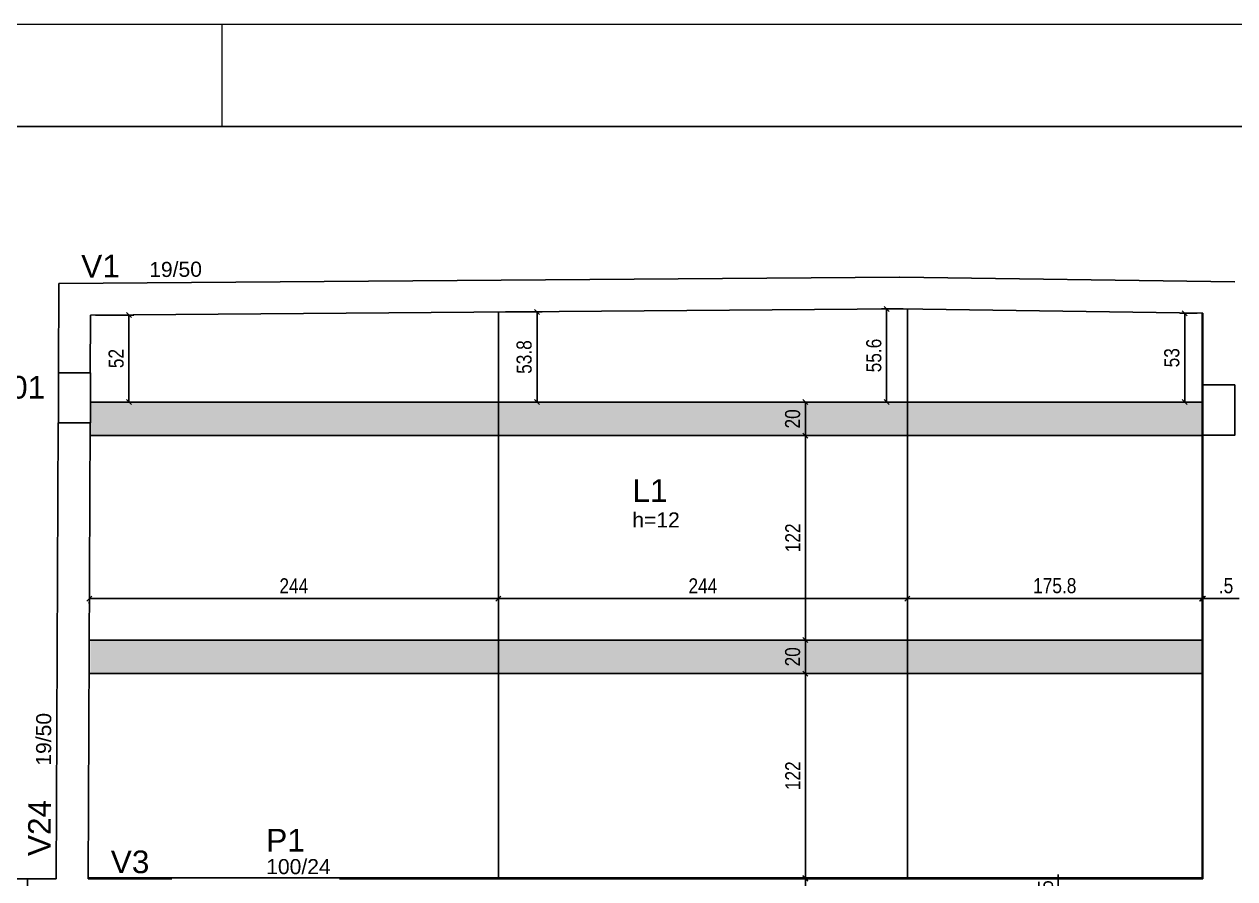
# Model space of a CAD drawing. Header units: millimetres. Extents: x 2797 to 7088, y 174 to 2922.
# Drawn here: x 3697 to 4419, y 2412 to 2922 of the extents above; entities that cross this region are included whole.
import ezdxf

# ---------------------------------------------------------------- set-up
doc = ezdxf.new("R2010")
doc.units = ezdxf.units.MM
for name, color, linetype in [('ES-VIGA', 3, 'Continuous'), ('L-D', 2, 'Continuous'), ('L-N', 4, 'Continuous'), ('P-D', 2, 'Continuous'), ('Painéis', 200, 'Continuous'), ('PIL-N', 4, 'Continuous'), ('Pilares', 5, 'Continuous'), ('VIG-D', 2, 'Continuous'), ('VIG-N', 4, 'Continuous')]:
    doc.layers.add(name, color=color, linetype=linetype)
doc.layers.add('FOLHA', color=255, linetype='Continuous', lineweight=5)
doc.layers.add('Hachura', color=251, linetype='Continuous', lineweight=9)
doc.styles.add('COTA TECNICA-50', font='techl___.ttf', dxfattribs={"height": 9})
doc.styles.add('TQS_ARIAL', font='arial.ttf')
doc.dimstyles.new('COTA PAINEL-50', dxfattribs={"dimtxt": 9, "dimasz": 3, "dimexe": 3, "dimexo": 3, "dimgap": 3, "dimtad": 1, "dimdec": 1, "dimzin": 12, "dimdsep": 46, "dimtxsty": 'COTA TECNICA-50', "dimblk1": 'OBLIQUE', "dimblk2": 'OBLIQUE', "dimsah": 1, "dimcen": 0.9, "dimclrd": 4, "dimclre": 4, "dimclrt": 240, "dimadec": 1, "dimazin": 3, "dimtfac": 1, "dimtdec": 1, "dimtmove": 0, "dimatfit": 3, "dimfxl": 1, "dimtolj": 1, "dimtzin": 12, "dimarcsym": 0})

# ---------------------------------------------------------------- blocks, each defined once
blk = doc.blocks.new('_Oblique')
at = {"color": 0, "linetype": 'ByBlock', "lineweight": -2}
blk.add_line((-0.5, -0.5), (0.5, 0.5), dxfattribs=at)
blk = doc.blocks.new('*D4')
at = {"layer": 'Defpoints', "color": 0, "transparency": 16777216}
for p in [(4154.94, 2534.59), (4162.56, 2534.59), (4154.94, 2412.59)]:
    blk.add_point(p, dxfattribs=at)
at = {"layer": 'Painéis', "color": 4, "lineweight": -2, "transparency": 16777216}
for p, q in [((4157.94, 2534.59), (4165.56, 2534.59)), ((4162.56, 2412.59), (4162.56, 2534.59)), ((4157.94, 2412.59), (4165.56, 2412.59))]:
    blk.add_line(p, q, dxfattribs=at)
at = {"layer": 'Painéis', "color": 4, "lineweight": -2, "transparency": 16777216, "xscale": 3, "yscale": 3, "zscale": 3}
for p, rotation in [((4162.56, 2534.59), 90), ((4162.56, 2412.59), 270)]:
    blk.add_blockref('_Oblique', p, dxfattribs=dict(at, rotation=rotation))
at = {"layer": 'Painéis', "color": 240, "transparency": 16777216, "insert": (4155.01, 2473.59), "char_height": 9, "attachment_point": 5, "rotation": 90, "style": 'COTA TECNICA-50'}
blk.add_mtext('\\A1;122', dxfattribs=at)
blk = doc.blocks.new('*D5')
at = {"layer": 'Defpoints', "color": 0, "transparency": 16777216}
for p in [(4154.94, 2554.59), (4162.56, 2554.59), (4154.94, 2534.59)]:
    blk.add_point(p, dxfattribs=at)
at = {"layer": 'Painéis', "color": 4, "lineweight": -2, "transparency": 16777216}
for p, q in [((4157.94, 2554.59), (4165.56, 2554.59)), ((4162.56, 2534.59), (4162.56, 2554.59)), ((4157.94, 2534.59), (4165.56, 2534.59))]:
    blk.add_line(p, q, dxfattribs=at)
at = {"layer": 'Painéis', "color": 4, "lineweight": -2, "transparency": 16777216, "xscale": 3, "yscale": 3, "zscale": 3}
for p, rotation in [((4162.56, 2554.59), 90), ((4162.56, 2534.59), 270)]:
    blk.add_blockref('_Oblique', p, dxfattribs=dict(at, rotation=rotation))
at = {"layer": 'Painéis', "color": 240, "transparency": 16777216, "insert": (4154.97, 2544.59), "char_height": 9, "attachment_point": 5, "rotation": 90, "style": 'COTA TECNICA-50'}
blk.add_mtext('\\A1;20', dxfattribs=at)
blk = doc.blocks.new('*D6')
at = {"layer": 'Defpoints', "color": 0, "transparency": 16777216}
for p in [(4154.94, 2676.59), (4162.56, 2676.59), (4154.94, 2554.59)]:
    blk.add_point(p, dxfattribs=at)
at = {"layer": 'Painéis', "color": 4, "lineweight": -2, "transparency": 16777216}
for p, q in [((4157.94, 2676.59), (4165.56, 2676.59)), ((4162.56, 2554.59), (4162.56, 2676.59)), ((4157.94, 2554.59), (4165.56, 2554.59))]:
    blk.add_line(p, q, dxfattribs=at)
at = {"layer": 'Painéis', "color": 4, "lineweight": -2, "transparency": 16777216, "xscale": 3, "yscale": 3, "zscale": 3}
for p, rotation in [((4162.56, 2676.59), 90), ((4162.56, 2554.59), 270)]:
    blk.add_blockref('_Oblique', p, dxfattribs=dict(at, rotation=rotation))
at = {"layer": 'Painéis', "color": 240, "transparency": 16777216, "insert": (4155.01, 2615.59), "char_height": 9, "attachment_point": 5, "rotation": 90, "style": 'COTA TECNICA-50'}
blk.add_mtext('\\A1;122', dxfattribs=at)
blk = doc.blocks.new('*D7')
at = {"layer": 'Defpoints', "color": 0, "transparency": 16777216}
for p in [(4154.94, 2696.59), (4162.56, 2696.59), (4154.94, 2676.59)]:
    blk.add_point(p, dxfattribs=at)
at = {"layer": 'Painéis', "color": 4, "lineweight": -2, "transparency": 16777216}
for p, q in [((4157.94, 2696.59), (4165.56, 2696.59)), ((4162.56, 2676.59), (4162.56, 2696.59)), ((4157.94, 2676.59), (4165.56, 2676.59))]:
    blk.add_line(p, q, dxfattribs=at)
at = {"layer": 'Painéis', "color": 4, "lineweight": -2, "transparency": 16777216, "xscale": 3, "yscale": 3, "zscale": 3}
for p, rotation in [((4162.56, 2696.59), 90), ((4162.56, 2676.59), 270)]:
    blk.add_blockref('_Oblique', p, dxfattribs=dict(at, rotation=rotation))
at = {"layer": 'Painéis', "color": 240, "transparency": 16777216, "insert": (4154.97, 2686.59), "char_height": 9, "attachment_point": 5, "rotation": 90, "style": 'COTA TECNICA-50'}
blk.add_mtext('\\A1;20', dxfattribs=at)
blk = doc.blocks.new('*D213')
at = {"layer": 'Defpoints', "color": 0, "transparency": 16777216}
for p in [(3736.15, 2748.59), (3759.07, 2748.59), (3736.1, 2696.59)]:
    blk.add_point(p, dxfattribs=at)
at = {"layer": 'Painéis', "color": 4, "lineweight": -2, "transparency": 16777216}
for p, q in [((3739.15, 2748.59), (3762.07, 2748.59)), ((3759.07, 2696.59), (3759.07, 2748.59)), ((3739.1, 2696.59), (3762.07, 2696.59))]:
    blk.add_line(p, q, dxfattribs=at)
at = {"layer": 'Painéis', "color": 4, "lineweight": -2, "transparency": 16777216, "xscale": 3, "yscale": 3, "zscale": 3}
for p, rotation in [((3759.07, 2748.59), 90), ((3759.07, 2696.59), 270)]:
    blk.add_blockref('_Oblique', p, dxfattribs=dict(at, rotation=rotation))
at = {"layer": 'Painéis', "color": 240, "transparency": 16777216, "insert": (3751.47, 2722.59), "char_height": 9, "attachment_point": 5, "rotation": 90, "style": 'COTA TECNICA-50'}
blk.add_mtext('\\A1;52', dxfattribs=at)
blk = doc.blocks.new('*D8')
at = {"layer": 'Defpoints', "color": 0, "transparency": 16777216}
for p in [(3980.65, 2750.41), (4002.53, 2750.41), (3980.43, 2696.59)]:
    blk.add_point(p, dxfattribs=at)
at = {"layer": 'Painéis', "color": 4, "lineweight": -2, "transparency": 16777216}
for p, q in [((3983.65, 2750.41), (4005.53, 2750.41)), ((4002.53, 2696.59), (4002.53, 2750.41)), ((3983.43, 2696.59), (4005.53, 2696.59))]:
    blk.add_line(p, q, dxfattribs=at)
at = {"layer": 'Painéis', "color": 4, "lineweight": -2, "transparency": 16777216, "xscale": 3, "yscale": 3, "zscale": 3}
for p, rotation in [((4002.53, 2750.41), 90), ((4002.53, 2696.59), 270)]:
    blk.add_blockref('_Oblique', p, dxfattribs=dict(at, rotation=rotation))
at = {"layer": 'Painéis', "color": 240, "transparency": 16777216, "insert": (3994.82, 2723.5), "char_height": 9, "attachment_point": 5, "rotation": 90, "style": 'COTA TECNICA-50'}
blk.add_mtext('\\A1;53.8', dxfattribs=at)
blk = doc.blocks.new('*D9')
at = {"layer": 'Defpoints', "color": 0, "transparency": 16777216}
for p in [(4210.99, 2752.23), (4223.91, 2752.23), (4224.33, 2696.59)]:
    blk.add_point(p, dxfattribs=at)
at = {"layer": 'Painéis', "color": 4, "lineweight": -2, "transparency": 16777216}
for p, q in [((4220.91, 2752.23), (4207.99, 2752.23)), ((4210.99, 2696.59), (4210.99, 2752.23)), ((4221.33, 2696.59), (4207.99, 2696.59))]:
    blk.add_line(p, q, dxfattribs=at)
at = {"layer": 'Painéis', "color": 4, "lineweight": -2, "transparency": 16777216, "xscale": 3, "yscale": 3, "zscale": 3}
for p, rotation in [((4210.99, 2752.23), 90), ((4210.99, 2696.59), 270)]:
    blk.add_blockref('_Oblique', p, dxfattribs=dict(at, rotation=rotation))
at = {"layer": 'Painéis', "color": 240, "transparency": 16777216, "insert": (4203.39, 2724.41), "char_height": 9, "attachment_point": 5, "rotation": 90, "style": 'COTA TECNICA-50'}
blk.add_mtext('\\A1;55.6', dxfattribs=at)
blk = doc.blocks.new('*D10')
at = {"layer": 'Defpoints', "color": 0, "transparency": 16777216}
for p in [(4388.84, 2749.6), (4399.15, 2749.6), (4399.65, 2696.59)]:
    blk.add_point(p, dxfattribs=at)
at = {"layer": 'Painéis', "color": 4, "lineweight": -2, "transparency": 16777216}
for p, q in [((4396.15, 2749.6), (4385.84, 2749.6)), ((4388.84, 2696.59), (4388.84, 2749.6)), ((4396.65, 2696.59), (4385.84, 2696.59))]:
    blk.add_line(p, q, dxfattribs=at)
at = {"layer": 'Painéis', "color": 4, "lineweight": -2, "transparency": 16777216, "xscale": 3, "yscale": 3, "zscale": 3}
for p, rotation in [((4388.84, 2749.6), 90), ((4388.84, 2696.59), 270)]:
    blk.add_blockref('_Oblique', p, dxfattribs=dict(at, rotation=rotation))
at = {"layer": 'Painéis', "color": 240, "transparency": 16777216, "insert": (4381.14, 2723.09), "char_height": 9, "attachment_point": 5, "rotation": 90, "style": 'COTA TECNICA-50'}
blk.add_mtext('\\A1;53', dxfattribs=at)
blk = doc.blocks.new('*D172')
at = {"layer": 'Defpoints', "color": 0, "transparency": 16777216}
for p in [(4313.38, 2393.09), (4313.38, 2393.09), (4313.38, 2392.59)]:
    blk.add_point(p, dxfattribs=at)
at = {"layer": 'Painéis', "color": 4, "lineweight": -2, "transparency": 16777216}
for p, q in [((4313.38, 2393.09), (4313.38, 2414.68)), ((4313.38, 2392.59), (4313.38, 2393.09)), ((4313.38, 2392.59), (4313.38, 2389.59))]:
    blk.add_line(p, q, dxfattribs=at)
at = {"layer": 'Painéis', "color": 4, "lineweight": -2, "transparency": 16777216, "xscale": 3, "yscale": 3, "zscale": 3}
for p, rotation in [((4313.38, 2393.09), 270), ((4313.38, 2392.59), 90)]:
    blk.add_blockref('_Oblique', p, dxfattribs=dict(at, rotation=rotation))
at = {"layer": 'Painéis', "color": 240, "transparency": 16777216, "insert": (4305.78, 2406.88), "char_height": 9, "attachment_point": 5, "rotation": 90, "style": 'COTA TECNICA-50'}
blk.add_mtext('\\A1;.5', dxfattribs=at)
blk = doc.blocks.new('*D176')
at = {"layer": 'Defpoints', "color": 0, "transparency": 16777216}
for p in [(3735.43, 2580.41), (3979.43, 2579.37), (3979.43, 2579.37)]:
    blk.add_point(p, dxfattribs=at)
at = {"layer": 'Painéis', "color": 4, "lineweight": -2, "transparency": 16777216}
for p, q in [((3735.43, 2579.37), (3979.43, 2579.37)), ((3735.43, 2577.41), (3735.43, 2576.37))]:
    blk.add_line(p, q, dxfattribs=at)
at = {"layer": 'Painéis', "color": 4, "lineweight": -2, "transparency": 16777216, "xscale": 3, "yscale": 3, "zscale": 3, "rotation": 180}
blk.add_blockref('_Oblique', (3735.43, 2579.37), dxfattribs=at)
at = {"layer": 'Painéis', "color": 4, "lineweight": -2, "transparency": 16777216, "xscale": 3, "yscale": 3, "zscale": 3}
blk.add_blockref('_Oblique', (3979.43, 2579.37), dxfattribs=at)
at = {"layer": 'Painéis', "color": 240, "transparency": 16777216, "insert": (3857.43, 2586.93), "char_height": 9, "attachment_point": 5, "style": 'COTA TECNICA-50'}
blk.add_mtext('\\A1;244', dxfattribs=at)
blk = doc.blocks.new('*D177')
at = {"layer": 'Defpoints', "color": 0, "transparency": 16777216}
for p in [(3979.43, 2579.37), (4223.39, 2579.37), (4223.39, 2579.37)]:
    blk.add_point(p, dxfattribs=at)
at = {"layer": 'Painéis', "color": 4, "lineweight": -2, "transparency": 16777216}
blk.add_line((3979.43, 2579.37), (4223.39, 2579.37), dxfattribs=at)
at = {"layer": 'Painéis', "color": 4, "lineweight": -2, "transparency": 16777216, "xscale": 3, "yscale": 3, "zscale": 3, "rotation": 180}
blk.add_blockref('_Oblique', (3979.43, 2579.37), dxfattribs=at)
at = {"layer": 'Painéis', "color": 4, "lineweight": -2, "transparency": 16777216, "xscale": 3, "yscale": 3, "zscale": 3}
blk.add_blockref('_Oblique', (4223.39, 2579.37), dxfattribs=at)
at = {"layer": 'Painéis', "color": 240, "transparency": 16777216, "insert": (4101.41, 2586.93), "char_height": 9, "attachment_point": 5, "style": 'COTA TECNICA-50'}
blk.add_mtext('\\A1;244', dxfattribs=at)
blk = doc.blocks.new('*D178')
at = {"layer": 'Defpoints', "color": 0, "transparency": 16777216}
for p in [(4223.39, 2579.37), (4399.15, 2579.88), (4399.15, 2579.37)]:
    blk.add_point(p, dxfattribs=at)
at = {"layer": 'Painéis', "color": 4, "lineweight": -2, "transparency": 16777216}
for p, q in [((4223.39, 2579.37), (4399.15, 2579.37)), ((4399.15, 2576.88), (4399.15, 2576.37))]:
    blk.add_line(p, q, dxfattribs=at)
at = {"layer": 'Painéis', "color": 4, "lineweight": -2, "transparency": 16777216, "xscale": 3, "yscale": 3, "zscale": 3, "rotation": 180}
blk.add_blockref('_Oblique', (4223.39, 2579.37), dxfattribs=at)
at = {"layer": 'Painéis', "color": 4, "lineweight": -2, "transparency": 16777216, "xscale": 3, "yscale": 3, "zscale": 3}
blk.add_blockref('_Oblique', (4399.15, 2579.37), dxfattribs=at)
at = {"layer": 'Painéis', "color": 240, "transparency": 16777216, "insert": (4311.27, 2586.99), "char_height": 9, "attachment_point": 5, "style": 'COTA TECNICA-50'}
blk.add_mtext('\\A1;175.8', dxfattribs=at)
blk = doc.blocks.new('*D179')
at = {"layer": 'Defpoints', "color": 0, "transparency": 16777216}
for p in [(4162.56, 2412.59), (4162.56, 2412.09), (4162.56, 2412.09)]:
    blk.add_point(p, dxfattribs=at)
at = {"layer": 'Painéis', "color": 4, "lineweight": -2, "transparency": 16777216}
for p, q in [((4162.56, 2412.59), (4162.56, 2415.59)), ((4162.56, 2412.59), (4162.56, 2412.09)), ((4162.56, 2412.09), (4162.56, 2390.49))]:
    blk.add_line(p, q, dxfattribs=at)
at = {"layer": 'Painéis', "color": 4, "lineweight": -2, "transparency": 16777216, "xscale": 3, "yscale": 3, "zscale": 3}
for p, rotation in [((4162.56, 2412.59), 270), ((4162.56, 2412.09), 90)]:
    blk.add_blockref('_Oblique', p, dxfattribs=dict(at, rotation=rotation))
at = {"layer": 'Painéis', "color": 240, "transparency": 16777216, "insert": (4154.96, 2398.29), "char_height": 9, "attachment_point": 5, "rotation": 90, "style": 'COTA TECNICA-50'}
blk.add_mtext('\\A1;.5', dxfattribs=at)
blk = doc.blocks.new('*D180')
at = {"layer": 'Defpoints', "color": 0, "transparency": 16777216}
for p in [(4399.15, 2579.37), (4399.65, 2579.37), (4399.65, 2579.37)]:
    blk.add_point(p, dxfattribs=at)
at = {"layer": 'Painéis', "color": 4, "lineweight": -2, "transparency": 16777216}
for p, q in [((4399.15, 2579.37), (4396.15, 2579.37)), ((4399.15, 2579.37), (4399.65, 2579.37)), ((4399.65, 2579.37), (4421.25, 2579.37))]:
    blk.add_line(p, q, dxfattribs=at)
at = {"layer": 'Painéis', "color": 4, "lineweight": -2, "transparency": 16777216, "xscale": 3, "yscale": 3, "zscale": 3}
blk.add_blockref('_Oblique', (4399.15, 2579.37), dxfattribs=at)
at = {"layer": 'Painéis', "color": 4, "lineweight": -2, "transparency": 16777216, "xscale": 3, "yscale": 3, "zscale": 3, "rotation": 180}
blk.add_blockref('_Oblique', (4399.65, 2579.37), dxfattribs=at)
at = {"layer": 'Painéis', "color": 240, "transparency": 16777216, "insert": (4413.45, 2586.97), "char_height": 9, "attachment_point": 5, "style": 'COTA TECNICA-50'}
blk.add_mtext('\\A1;.5', dxfattribs=at)

msp = doc.modelspace()

# ---------------------------------------------------------------- hatches: boundary and pattern name
at = {"layer": 'Hachura', "linetype": 'ByBlock'}
h = msp.add_hatch(color=256, dxfattribs=at)
h.dxf.hatch_style = 1
h.paths.add_polyline_path([(4399.15, 2676.55), (4399.15, 2696.59), (3736.1, 2696.59), (3736.1, 2676.55)])
h = msp.add_hatch(color=256, dxfattribs=at)
h.dxf.hatch_style = 1
h.paths.add_polyline_path([(4399.15, 2534.59), (4399.15, 2554.59), (3736.1, 2554.59), (3736.1, 2534.55), (4399.15, 2534.55)])

# ---------------------------------------------------------------- linework, layer by layer
at = {"color": 30}
msp.add_line((2949.04, 2861.2), (7027.53, 2861.2), dxfattribs=at)
at = {"layer": 'ES-VIGA'}
for points in [[(3717.23, 2767.45), (3717, 2714.15)], [(4218.75, 2771.19), (3717.23, 2767.45)], [(4218.96, 2771.19), (4218.75, 2771.19)], [(4418.65, 2768.33), (4218.96, 2771.19)], [(3736.15, 2748.59), (4218.89, 2752.19)], [(4218.69, 2752.19), (4399.65, 2749.6)], [(4218.69, 2752.19), (4218.89, 2752.19)], [(3736, 2714.15), (3736.15, 2748.59)], [(4399.65, 2749.6), (4399.65, 2706.82)], [(3716.87, 2684.15), (3715.72, 2412.09)], [(3734.72, 2412.09), (3735.87, 2684.15)], [(4399.65, 2676.82), (4399.65, 2412.09)], [(3715.72, 2412.09), (3684.66, 2412.09)], [(3698.66, 2084.59), (3698.66, 2412.09)], [(3784.65, 2412.09), (3734.72, 2412.09)], [(4274.15, 2412.09), (3884.65, 2412.09)], [(4399.65, 2412.09), (4274.15, 2412.09)]]:
    msp.add_lwpolyline(points, dxfattribs=at)
at = {"layer": 'FOLHA'}
for p, q in [((2796.63, 2922.16), (7088.49, 2922.16)), ((3814.73, 2861.2), (3814.73, 2922.16))]:
    msp.add_line(p, q, dxfattribs=at)
at = {"layer": 'Painéis'}
for p, q in [((4223.39, 2412.59), (4223.39, 2752.13)), ((3979.49, 2412.59), (3979.49, 2750.4)), ((4399.15, 2412.59), (4399.15, 2749.61)), ((3736.1, 2696.59), (4399.15, 2696.59)), ((3735.84, 2676.59), (4399.15, 2676.59)), ((3735.32, 2554.59), (4399.15, 2554.59)), ((3735.24, 2534.59), (4399.15, 2534.59)), ((3735.24, 2412.59), (4399.15, 2412.59))]:
    msp.add_line(p, q, dxfattribs=at)
at = {"layer": 'Pilares'}
for points in [[(3717.1, 2684.15), (3736.1, 2684.15), (3736.1, 2714.15), (3717.1, 2714.15), (3717.1, 2684.15)], [(4399.65, 2676.82), (4418.65, 2676.82), (4418.65, 2706.82), (4399.65, 2706.82), (4399.65, 2676.82)]]:
    msp.add_lwpolyline(points, dxfattribs=at)

# ---------------------------------------------------------------- texts
at = {"layer": 'L-D', "linetype": 'Continuous', "style": 'TQS_ARIAL'}
msp.add_text('h=12', height=9, dxfattribs=at).set_placement((4059.32, 2621.78))
at = {"layer": 'L-N', "linetype": 'Continuous', "style": 'TQS_ARIAL'}
msp.add_text('L1', height=13.5, dxfattribs=at).set_placement((4059.32, 2637.08))
at = {"layer": 'P-D', "linetype": 'Continuous', "style": 'TQS_ARIAL'}
msp.add_text('100/24', height=9, dxfattribs=at).set_placement((3840.95, 2414.86))
at = {"layer": 'PIL-N', "linetype": 'Continuous', "style": 'TQS_ARIAL'}
for s, p in [('P101', (3665.11, 2698.69)), ('P1', (3840.95, 2428.36))]:
    msp.add_text(s, height=13.5, dxfattribs=at).set_placement(p)
at = {"layer": 'VIG-D', "linetype": 'Continuous', "style": 'TQS_ARIAL'}
for rotation, p in [(0.42811, (3771.2, 2771.22)), (89.75701, (3712.63, 2479.6))]:
    msp.add_text('19/50', height=9, rotation=rotation, dxfattribs=at).set_placement(p)
at = {"layer": 'VIG-N', "linetype": 'Continuous', "style": 'TQS_ARIAL'}
for s, rotation, p in [('V1', 0.42811, (3730.7, 2770.92)), ('V24', 89.75701, (3712.4, 2425.6))]:
    msp.add_text(s, height=13.5, rotation=rotation, dxfattribs=at).set_placement(p)
msp.add_text('V3', height=13.5, dxfattribs=at).set_placement((3748.22, 2415.46))

# ---------------------------------------------------------------- dimensions: what is measured, and where the dimension line sits
at = {"layer": 'Painéis'}
for base, p1, p2, picture, middle in [((4002.53, 2750.41), (3980.43, 2696.59), (3980.65, 2750.41), '*D8', (3994.82, 2723.5)), ((4210.99, 2752.23), (4224.33, 2696.59), (4223.91, 2752.23), '*D9', (4203.39, 2724.41)), ((4388.84, 2749.6), (4399.65, 2696.59), (4399.15, 2749.6), '*D10', (4381.14, 2723.09)), ((3759.07, 2748.59), (3736.1, 2696.59), (3736.15, 2748.59), '*D213', (3751.47, 2722.59)), ((4162.56, 2696.59), (4154.94, 2676.59), (4154.94, 2696.59), '*D7', (4154.97, 2686.59)), ((4162.56, 2676.59), (4154.94, 2554.59), (4154.94, 2676.59), '*D6', (4155.01, 2615.59)), ((4162.56, 2554.59), (4154.94, 2534.59), (4154.94, 2554.59), '*D5', (4154.97, 2544.59)), ((4162.56, 2534.59), (4154.94, 2412.59), (4154.94, 2534.59), '*D4', (4155.01, 2473.59)), ((4162.56, 2412.09), (4162.56, 2412.59), (4162.56, 2412.09), '*D179', (4154.96, 2398.29)), ((4313.38, 2393.09), (4313.38, 2392.59), (4313.38, 2393.09), '*D172', (4305.78, 2406.88))]:
    dim = msp.add_linear_dim(base=base, p1=p1, p2=p2, angle=90, dimstyle='COTA PAINEL-50', dxfattribs=at)
    dim.commit()
    dim.dimension.update_dxf_attribs({"geometry": picture, "text_midpoint": middle})
for base, p1, p2, picture, middle in [((3979.43, 2579.37), (3735.43, 2580.41), (3979.43, 2579.37), '*D176', (3857.43, 2586.93)), ((4223.39, 2579.37), (3979.43, 2579.37), (4223.39, 2579.37), '*D177', (4101.41, 2586.93)), ((4399.15, 2579.37), (4223.39, 2579.37), (4399.15, 2579.88), '*D178', (4311.27, 2586.99)), ((4399.65, 2579.37), (4399.15, 2579.37), (4399.65, 2579.37), '*D180', (4413.45, 2586.97))]:
    dim = msp.add_linear_dim(base=base, p1=p1, p2=p2, dimstyle='COTA PAINEL-50', dxfattribs=at)
    dim.commit()
    dim.dimension.update_dxf_attribs({"geometry": picture, "text_midpoint": middle})

doc.saveas('drawing.dxf')
